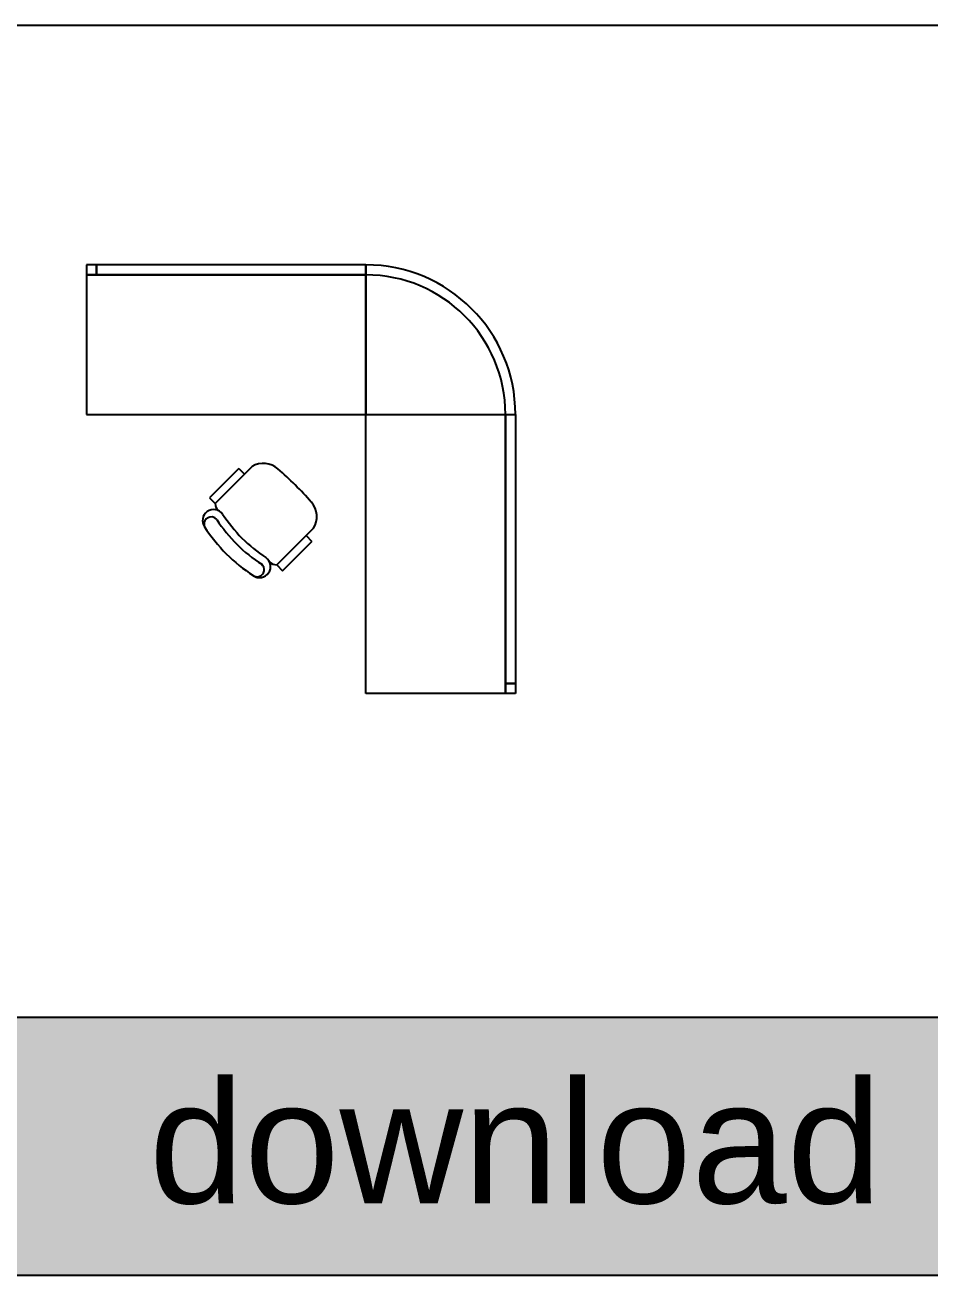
# Model space of a CAD drawing. Header units: millimetres. Extents: x 20731 to 81854, y 49951 to 93037.
# Drawn here: x 56529 to 61064, y 49951 to 56220 of the extents above; entities that cross this region are included whole.
import ezdxf

# ---------------------------------------------------------------- set-up
doc = ezdxf.new("R2010")
doc.units = ezdxf.units.MM
doc.layers.add('www.cad-blocks.net', color=7, linetype='Continuous')
doc.styles.get("Standard").update_dxf_attribs({"font": 'arial.ttf'})

# ---------------------------------------------------------------- blocks, each defined once
blk = doc.blocks.new('A$C124B51EC')
for p, q in [((50, 2150), (0, 2150)), ((0, 2150), (0, 2100)), ((1400, 2150), (50, 2150)), ((50, 2150), (50, 2100)), ((50, 2100), (50, 2150)), ((1400, 2100), (1400, 2150)), ((1400, 2150), (1400, 2100)), ((1400, 2100), (0, 2100)), ((0, 2100), (0, 1400)), ((0, 2100), (50, 2100)), ((50, 2100), (1400, 2100)), ((1400, 1400), (1400, 2100)), ((1400, 2100), (1400, 1400)), ((0, 1400), (1400, 1400)), ((1400, 1400), (2100, 1400)), ((1400, 1400), (2100, 1400)), ((1400, 0), (1400, 1400)), ((2100, 1400), (2150, 1400)), ((2100, 1400), (2100, 0)), ((2100, 1400), (2150, 1400)), ((2100, 50), (2100, 1400)), ((2150, 1400), (2150, 50)), ((763.2, 1129.1), (616.3, 982.1)), ((830.6, 1138.6), (777.8, 1085.8)), ((645.2, 953.2), (792.1, 1100.1)), ((616.3, 982.1), (645.2, 953.2)), ((1137.7, 829.1), (1085.6, 777)), ((1100.2, 791.6), (953.8, 645.3)), ((982.8, 616.3), (1129.7, 763.2)), ((953.8, 645.3), (982.8, 616.3)), ((2100, 0), (1400, 0)), ((2100, 50), (2150, 50)), ((2100, 0), (2100, 50)), ((2150, 50), (2100, 50)), ((2150, 0), (2100, 0)), ((2150, 50), (2150, 0))]:
    blk.add_line(p, q)
at = {"linetype": 'Continuous'}
for p, q in [((763.2, 1129.1), (792.1, 1100.1)), ((1100.6, 792.3), (1129.7, 763.2))]:
    blk.add_line(p, q, dxfattribs=at)
for centre, radius, start, end in [((1400, 1400), 750, 0, 90), ((1400, 1400), 700, 0, 90), ((1400, 1400), 700, 0, 90), ((700.1, 955.3), 54.9, 182.1618, 222.57171), ((955.9, 700.1), 54.9, 225.72261, 267.8382)]:
    blk.add_arc(centre, radius, start, end)
for centre, radius, start, end in [((887.3, 1043.7), 110.6, 49.0766, 120.83344), ((-131.5, -131.5), 1665.8, 40.9234, 49.0766), ((1043.7, 887.3), 110.6, 328.25658, 40.9234), ((637.1, 867.7), 55.3, 35.24779, 215.10116), ((625.5, 850), 36.2, 40.08724, 205.32125), ((1437.7, 1411.6), 912.7, 214.12864, 223.84333), ((1292.4, 1292.4), 836.2, 213.08993, 236.91007), ((1295.8, 1290.8), 766.3, 213.01124, 236.98876), ((1411.6, 1437.7), 912.7, 226.15667, 235.87136), ((855.7, 621.3), 35.2, 229.91276, 49.91276), ((867.7, 637), 55.3, 234.89884, 54.75221)]:
    blk.add_arc(centre, radius, start, end, dxfattribs=at)
blk = doc.blocks.new('FORMAT')
at = {"layer": 'www.cad-blocks.net', "true_color": 0x546d8e}
h = blk.add_hatch(color=155, dxfattribs=at)
h.set_gradient(color1=(68, 68, 68), color2=(84, 109, 142), tint=1)
h.paths.add_polyline_path([(26338.8, 51243.8), (26338.8, 49951.4), (81853.7, 49951.4), (81853.7, 51243.8)])
at = {"layer": 'www.cad-blocks.net', "color": 155, "true_color": 0x546d8e}
for p, q in [((26338.8, 56220.3), (70193.3, 56220.3)), ((26338.8, 51243.8), (81853.7, 51243.8)), ((26338.8, 51243.8), (81853.7, 51243.8)), ((26338.8, 49951.4), (81853.7, 49951.4))]:
    blk.add_line(p, q, dxfattribs=at)
at = {"layer": 'www.cad-blocks.net', "insert": (57150.4, 50925.2), "char_height": 614.25, "attachment_point": 1}
blk.add_mtext_dynamic_manual_height_columns('{\\C255;\\c16777215;download more free cad collection at: www.cad-blocks.net}', width=45138.163, gutter_width=12.5, heights=[0], dxfattribs=at)

msp = doc.modelspace()

# ---------------------------------------------------------------- block references
for name, p in [('FORMAT', (0, 0)), ('A$C124B51EC', (56836.4, 52867.3))]:
    msp.add_blockref(name, p)

doc.saveas('drawing.dxf')
